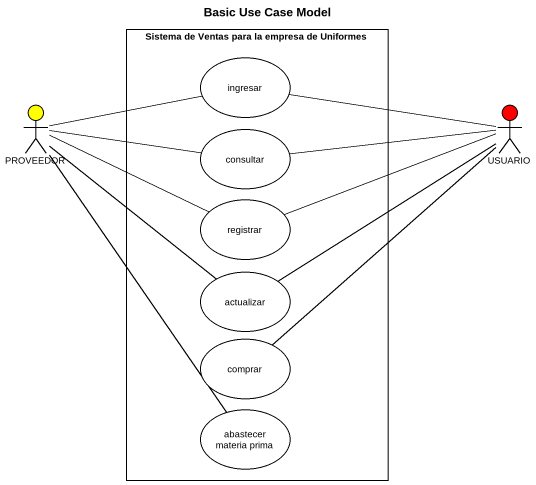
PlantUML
@startuml
title Basic Use Case Model
rectangle "Sistema de Ventas para la empresa de Uniformes" as Sistema_de_Ventas_para_la {
  usecase ingresar
  usecase consultar
  usecase registrar
  usecase actualizar
  usecase comprar
  usecase "abastecer materia prima" as abastecer_materia_prima
}
actor PROVEEDOR #FFFF00
actor USUARIO #FF0000
PROVEEDOR -right- ingresar
PROVEEDOR -right- consultar
PROVEEDOR -right- registrar
PROVEEDOR -right- actualizar
PROVEEDOR -- abastecer_materia_prima
USUARIO -left- ingresar
USUARIO -left- consultar
USUARIO -left- registrar
USUARIO -left- actualizar
USUARIO -- comprar
@enduml
